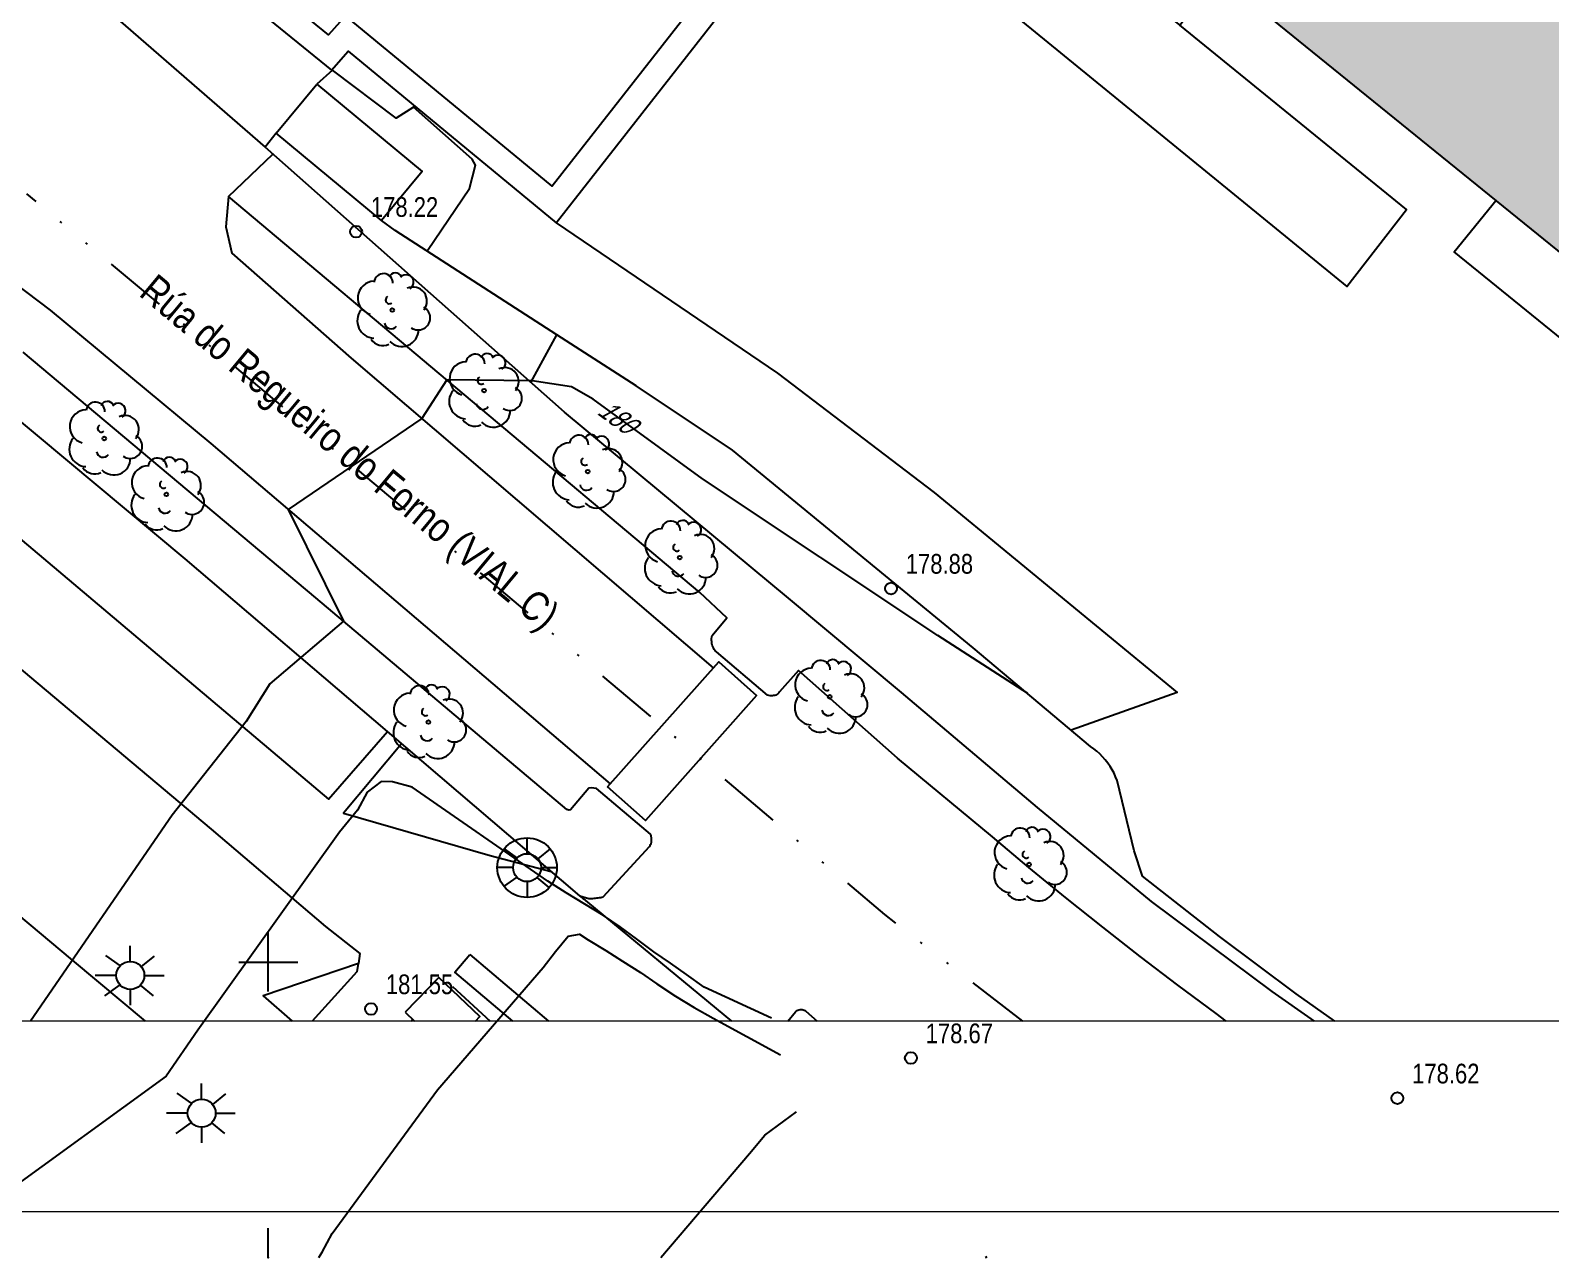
# Model space of a CAD drawing. Header units: metres. Extents: x 523256 to 524015, y 4669220 to 4669814.
# Drawn here: x 523787.9 to 523865.1, y 4669285 to 4669347.3 of the extents above; entities that cross this region are included whole.
import ezdxf
from ezdxf.enums import TextEntityAlignment as Align

# ---------------------------------------------------------------- set-up
doc = ezdxf.new("R2010")
doc.units = ezdxf.units.M
doc.header["$MEASUREMENT"] = 0
doc.header["$PDSIZE"] = -1
doc.linetypes.add('MORSE_D', pattern=[31.75, 12.7, -6.35, 0, -6.35, 0, -6.35])
for name, color, linetype in [('031006 Cota terreno', 9, 'Continuous'), ('032011 Curva cada 1 m', 40, 'Continuous'), ('032015 Curva cada 5 m', 34, 'Continuous'), ('033006 Texto cota terreno', 9, 'Continuous'), ('033015 Texto curva maestra', 42, 'Continuous'), ('052004 Porche Tejavana', 7, 'Continuous'), ('052016 Cobertizo', 7, 'Continuous'), ('052027 Edificacion por pie_alero', 2, 'Continuous'), ('063001 Texto via urbana', 7, 'Continuous'), ('072004 Bordillo Acera', 1, 'Continuous'), ('072006 Muro contencion', 6, 'Continuous'), ('082001 Valla Alambrada', 7, 'ALAMBRADA'), ('082003 Puerta', 7, 'Continuous'), ('101001 Arbol', 3, 'Continuous'), ('141001 Farola baculo', 7, 'Continuous'), ('141002 Farola pie', 7, 'Continuous'), ('192006 Paso cebra', 9, 'Continuous'), ('192008 Linea blanca', 9, 'Continuous'), ('192009 Grandes aparcamientos', 9, 'Continuous'), ('202001 Eje Calle', 254, 'MORSE_D'), ('990001 Sombreados', 7, 'Continuous'), ('992007 Cuadricula', 7, 'Continuous'), ('993007 Textos cuadricula', 7, 'Continuous')]:
    doc.layers.add(name, color=color, linetype=linetype)
doc.layers.add('992006 Lineas cajetin', color=7, linetype='Continuous', lineweight=0)
doc.styles.get("Standard").update_dxf_attribs({"font": 'arial.ttf'})
doc.linetypes.add('ALAMBRADA', pattern='A,3,[131,GEOGRAMA.SHX,S=0.5,R=0,X=0,Y=0],3', length=6)

# ---------------------------------------------------------------- blocks, each defined once
blk = doc.blocks.new('COTAP')
at = {"color": 0}
blk.add_circle((0, 0), 0.3, dxfattribs=at)
blk = doc.blocks.new('FAROLA')
at = {"color": 0}
for p, q in [((-1.26, 1.02), (-0.51, 0.49)), ((0, 0.71), (0, 1.51)), ((1.21, 0.98), (0.553, 0.446)), ((-0.71, 0), (-1.79, 0)), ((0.71, 0), (1.71, 0)), ((-1.3, -1.04), (-0.51, -0.48)), ((0, -0.71), (0, -1.51)), ((1.17, -1.04), (0.511, -0.493))]:
    blk.add_line(p, q, dxfattribs=at)
blk.add_circle((0, 0), 0.71, dxfattribs=at)
blk = doc.blocks.new('ARBOL')
at = {"color": 0}
blk.add_circle((0, 0), 0.0939, dxfattribs=at)
for centre, radius, start, end in [((-0.448, 1.368), 0.48, 359.28777, 173.60777), ((0.156, 1.551), 0.336, 23.15651, 160.46651), ((0.701, 1.409), 0.384, 301.57804, 139.32804), ((-0.902, 0.61), 0.852, 92.28, 254.58), ((1.05, 0.46), 0.708, 319.85562, 114.76562), ((-0.146, 0.514), 0.192, 119.14, 310.56), ((1.31, -0.398), 0.612, 235.52754, 62.02753), ((-0.89, -0.542), 0.888, 142.64, 266.54), ((-0.062, -0.614), 0.336, 189.64, 323.88), ((-0.482, -1.082), 0.72, 213.78, 295.32), ((0.478, -0.998), 0.852, 224.67, 0.24)]:
    blk.add_arc(centre, radius, start, end, dxfattribs=at)
blk = doc.blocks.new('FAROLAG')
at = {"color": 0}
for p, q in [((-1.169, 0.956), (-0.51, 0.49)), ((0, 0.71), (0, 1.51)), ((1.173, 0.95), (0.553, 0.446)), ((-0.71, 0), (-1.51, 0)), ((0.71, 0), (1.51, 0)), ((-1.173, -0.95), (-0.51, -0.48)), ((0, -0.71), (0, -1.51)), ((1.127, -1.005), (0.511, -0.493))]:
    blk.add_line(p, q, dxfattribs=at)
for radius in [1.51, 0.71]:
    blk.add_circle((0, 0), radius, dxfattribs=at)

msp = doc.modelspace()

# ---------------------------------------------------------------- hatches: boundary and pattern name
at = {"layer": '990001 Sombreados', "true_color": 0xafafaf}
msp.add_hatch(color=253, dxfattribs=at).paths.add_polyline_path([(523838.31849, 4669462.46038), (523936.24849, 4669383.15038), (523885.20849, 4669320.13038), (523787.27849, 4669399.44038), (523790.97849, 4669404.01038), (523783.39849, 4669410.15038), (523827.54849, 4669464.65038), (523835.11849, 4669458.51038)], flags=0)

# ---------------------------------------------------------------- linework, layer by layer
at = {"layer": '032011 Curva cada 1 m'}
for points, elevation in [([(523825.55, 4669297.15), (523822.13, 4669298.73), (523821.23, 4669299.36), (523820.42, 4669299.95), (523819.57, 4669300.52), (523818.69, 4669301.18), (523817.87, 4669301.79), (523817.01, 4669302.36), (523816.07, 4669302.94), (523815.13, 4669303.52), (523814.19, 4669304.11), (523807.3, 4669308.87), (523806.31, 4669309.14), (523805.73, 4669309.16), (523805.02, 4669308.62), (523804.53, 4669307.71), (523803.61, 4669306.59), (523796.43, 4669296.55), (523794.82, 4669294.2), (523786.32, 4669288.05), (523785.47, 4669287.38), (523783.03275, 4669285)], 181), ([(523802.56529, 4669285), (523802.74, 4669285.27), (523803.24, 4669286.22), (523808.6, 4669293.52), (523813.95, 4669299.73), (523814.58, 4669300.53), (523815.22, 4669301.31), (523815.8, 4669301.42), (523816.24, 4669301.13), (523817.13, 4669300.59), (523817.98, 4669300.05), (523818.9, 4669299.47), (523819.73, 4669298.89), (523820.68, 4669298.27), (523821.62, 4669297.7), (523822.58, 4669297.15), (523826, 4669295.29)], 182), ([(523819.93152, 4669285), (523824.42, 4669290.29), (523825.21, 4669291.22), (523826.81, 4669292.39)], 183), ([(523836.40162, 4669285), (523836.49, 4669285.06)], 184)]:
    msp.add_lwpolyline(points, dxfattribs=dict(at, elevation=elevation))
at = {"layer": '032015 Curva cada 5 m', "elevation": 180}
msp.add_lwpolyline([(523838.54849, 4669313.63038), (523833.97849, 4669316.58038), (523822.03849, 4669324.53038), (523816.48849, 4669328.57038), (523815.39849, 4669329.20038), (523813.39849, 4669329.49038), (523809.05849, 4669329.55038), (523807.78849, 4669327.59038), (523801.00849, 4669322.97038), (523803.82849, 4669317.30038), (523800.08849, 4669314.12038), (523798.87849, 4669312.20038), (523795.11849, 4669307.45038), (523787.94133, 4669297.00038)], dxfattribs=at)
at = {"layer": '052004 Porche Tejavana', "flags": 128}
for points in [[(523802.46849, 4669344.55038), (523807.80849, 4669340.12038), (523805.74849, 4669337.64038), (523800.40849, 4669342.07038), (523802.46849, 4669344.55038)], [(523884.97849, 4669320.31038), (523882.84849, 4669317.68038), (523860.18849, 4669336.04038), (523862.31849, 4669338.67038)]]:
    msp.add_lwpolyline(points, dxfattribs=at)
at = {"layer": '052016 Cobertizo', "flags": 128}
for points in [[(523810.52012, 4669297.00038), (523810.73849, 4669297.23038), (523808.65849, 4669299.22038), (523806.95849, 4669297.45038)], [(523806.95849, 4669297.45038), (523807.42823, 4669297.00038)]]:
    msp.add_lwpolyline(points, dxfattribs=at)
at = {"layer": '052027 Edificacion por pie_alero', "flags": 128}
msp.add_lwpolyline([(523838.31849, 4669462.46038), (523936.24849, 4669383.15038), (523885.20849, 4669320.13038), (523787.27849, 4669399.44038), (523790.97849, 4669404.01038), (523783.39849, 4669410.15038), (523827.54849, 4669464.65038), (523835.11849, 4669458.51038), (523838.31849, 4669462.46038)], dxfattribs=at)
at = {"layer": '072004 Bordillo Acera', "flags": 128}
for points in [[(523808.08849, 4669336.12038), (523810.20849, 4669339.26038), (523810.52849, 4669340.45038), (523810.35849, 4669340.75038), (523807.36849, 4669343.39038), (523806.49849, 4669342.83038), (523803.25849, 4669345.27038), (523802.46849, 4669344.55038)], [(523800.40849, 4669342.07038), (523799.83849, 4669341.35038)], [(523848.62402, 4669297.00038), (523848.10849, 4669297.38038), (523846.16849, 4669298.82038), (523844.25849, 4669300.28038), (523842.35849, 4669301.77038), (523840.46849, 4669303.27038), (523838.60849, 4669304.80038), (523836.75849, 4669306.35038), (523831.93849, 4669310.35038), (523826.90849, 4669314.79038), (523825.95849, 4669313.71038), (523825.91849, 4669313.66038), (523825.86849, 4669313.62038), (523825.81849, 4669313.58038), (523825.76849, 4669313.55038), (523825.70849, 4669313.53038), (523825.64849, 4669313.52038), (523825.58849, 4669313.51038), (523825.52849, 4669313.51038), (523825.46849, 4669313.51038), (523825.40849, 4669313.52038), (523825.34849, 4669313.54038), (523822.74849, 4669315.74038), (523822.68849, 4669315.80038), (523822.63849, 4669315.87038), (523822.59849, 4669315.94038), (523822.56849, 4669316.01038), (523822.53849, 4669316.09038), (523822.51849, 4669316.17038), (523822.50849, 4669316.25038), (523822.49849, 4669316.33038), (523822.49849, 4669316.41038), (523822.51849, 4669316.50038), (523822.53849, 4669316.58038), (523823.27849, 4669317.47038), (523821.89849, 4669318.76038), (523797.98849, 4669338.86038), (523800.22849, 4669341.00038)], [(523815.81849, 4669303.36038), (523816.27849, 4669303.22038), (523816.34849, 4669303.22038), (523816.40849, 4669303.23038), (523816.47849, 4669303.23038), (523816.54849, 4669303.24038), (523816.60849, 4669303.24038), (523816.67849, 4669303.25038), (523816.74849, 4669303.26038), (523816.80849, 4669303.27038), (523816.87849, 4669303.28038), (523816.93849, 4669303.29038), (523817.00849, 4669303.31038), (523819.35849, 4669305.86038), (523819.38849, 4669305.91038), (523819.40849, 4669305.96038), (523819.42849, 4669306.02038), (523819.44849, 4669306.08038), (523819.45849, 4669306.14038), (523819.45849, 4669306.20038), (523819.45849, 4669306.25038), (523819.44849, 4669306.31038), (523819.43849, 4669306.37038), (523819.42849, 4669306.43038), (523819.40849, 4669306.49038), (523816.65849, 4669308.81038), (523816.52849, 4669308.83038), (523816.42849, 4669308.84038), (523816.26849, 4669308.82038), (523815.33849, 4669307.72038), (523815.25849, 4669307.71038), (523815.20849, 4669307.72038), (523815.14849, 4669307.74038), (523802.40849, 4669318.49038), (523787.56849, 4669330.95038)], [(523826.37902, 4669297.00038), (523826.75849, 4669297.48038), (523826.79849, 4669297.51038), (523826.84849, 4669297.54038), (523826.88849, 4669297.56038), (523826.93849, 4669297.58038), (523826.99849, 4669297.59038), (523827.04849, 4669297.59038), (523827.09849, 4669297.59038), (523827.14849, 4669297.58038), (523827.19849, 4669297.56038), (523827.24849, 4669297.54038), (523827.28849, 4669297.51038), (523827.85516, 4669297.00038)], [(523807.24967, 4669297.00038), (523807.32849, 4669297.09038)]]:
    msp.add_lwpolyline(points, dxfattribs=at)
at = {"layer": '072006 Muro contencion', "flags": 128}
for points in [[(523814.64723, 4669331.83807), (523806.43849, 4669337.12038), (523805.74849, 4669337.64038)], [(523813.32849, 4669329.42038), (523814.64723, 4669331.83807)], [(523854.1302, 4669297.00038), (523852.17849, 4669298.39038), (523848.27849, 4669301.30038), (523844.37849, 4669304.35038), (523843.95849, 4669305.64038), (523843.08849, 4669309.21038), (523843.00849, 4669309.40038), (523842.92849, 4669309.58038), (523842.82849, 4669309.76038), (523842.72849, 4669309.93038), (523842.60849, 4669310.10038), (523842.48849, 4669310.26038), (523842.34849, 4669310.41038), (523842.20849, 4669310.56038), (523842.05849, 4669310.70038), (523841.89849, 4669310.82038), (523841.73849, 4669310.94038), (523835.77849, 4669315.95038), (523823.56849, 4669325.98038), (523818.66849, 4669329.25038), (523814.64723, 4669331.83807)]]:
    msp.add_lwpolyline(points, dxfattribs=at)
at = {"layer": '082001 Valla Alambrada', "flags": 128}
for points in [[(523816.01849, 4669303.18038), (523815.81849, 4669303.36038), (523806.04849, 4669311.70038), (523795.78849, 4669320.46038), (523786.74849, 4669328.01038), (523779.82849, 4669333.58038), (523773.56849, 4669337.94038), (523768.14849, 4669340.92038), (523761.68849, 4669343.63038), (523752.38849, 4669346.70038), (523719.77849, 4669357.00038), (523716.52849, 4669357.63038), (523715.05849, 4669357.74038), (523713.34849, 4669357.50038), (523711.19849, 4669357.10038), (523708.71849, 4669356.33038), (523704.52849, 4669354.06038), (523701.15849, 4669351.29038), (523698.89849, 4669348.85038), (523696.07849, 4669344.17038), (523695.04849, 4669341.41038), (523694.18849, 4669338.03038), (523693.96849, 4669336.88038), (523693.92849, 4669335.09038), (523694.17849, 4669332.16038), (523695.02849, 4669327.75038), (523697.42849, 4669319.88038), (523697.61849, 4669319.34038), (523697.82849, 4669318.79038), (523698.03849, 4669318.26038), (523698.25849, 4669317.72038), (523698.48849, 4669317.19038), (523698.72849, 4669316.66038), (523698.97849, 4669316.14038), (523699.23849, 4669315.62038), (523699.49849, 4669315.10038), (523699.77849, 4669314.59038), (523700.05849, 4669314.09038), (523700.47849, 4669313.53038), (523700.92849, 4669313.00038), (523701.40849, 4669312.49038), (523701.90849, 4669312.02038), (523702.44849, 4669311.57038), (523703.00849, 4669311.16038), (523703.58849, 4669310.77038), (523704.18849, 4669310.43038), (523704.80849, 4669310.11038), (523705.44849, 4669309.84038), (523706.10849, 4669309.60038), (523706.53849, 4669309.47038), (523706.96849, 4669309.34038), (523707.40849, 4669309.23038), (523707.83849, 4669309.12038), (523708.27849, 4669309.02038), (523708.71849, 4669308.93038), (523709.15849, 4669308.85038), (523709.60849, 4669308.78038), (523710.04849, 4669308.71038), (523710.49849, 4669308.65038), (523710.93849, 4669308.60038), (523723.46849, 4669307.80038), (523730.11849, 4669307.44038), (523731.77849, 4669307.37038), (523733.42849, 4669307.24038), (523735.07849, 4669307.07038), (523736.72849, 4669306.84038), (523738.36849, 4669306.57038), (523739.99849, 4669306.25038), (523741.61849, 4669305.88038), (523743.22849, 4669305.46038), (523744.81849, 4669304.99038), (523746.39849, 4669304.48038), (523747.95849, 4669303.91038), (523748.55849, 4669303.69038), (523748.86849, 4669303.58038), (523749.14849, 4669303.47038), (523749.73849, 4669303.23038), (523750.32849, 4669302.97038), (523750.89849, 4669302.70038), (523751.46849, 4669302.42038), (523752.03849, 4669302.12038), (523752.58849, 4669301.81038), (523753.13849, 4669301.49038), (523753.67849, 4669301.15038), (523754.20849, 4669300.80038), (523755.30849, 4669300.04038), (523756.37849, 4669299.26038), (523757.41849, 4669298.43038), (523758.43849, 4669297.58038), (523759.08366, 4669297.00038)], [(523853.09674, 4669297.00038), (523850.94849, 4669298.51038), (523844.83849, 4669303.07038), (523839.04849, 4669307.84038), (523832.13849, 4669313.68038), (523826.40849, 4669318.47038), (523815.03849, 4669327.91038), (523799.83849, 4669341.35038)], [(523809.35849, 4669298.76038), (523811.25781, 4669297.00038)]]:
    msp.add_lwpolyline(points, dxfattribs=at)
at = {"layer": '082003 Puerta', "flags": 128}
for points in [[(523789.40849, 4669350.44038), (523799.83849, 4669341.35038)], [(523815.81849, 4669303.36038), (523823.51744, 4669297.00038)]]:
    msp.add_lwpolyline(points, dxfattribs=at)
at = {"layer": '192006 Paso cebra', "flags": 128}
for points in [[(523814.60849, 4669337.52038), (523825.84849, 4669329.89038), (523833.80849, 4669323.83038), (523846.12849, 4669313.68038), (523840.75849, 4669311.76038)], [(523817.22849, 4669308.89038), (523822.86849, 4669315.24038), (523824.78849, 4669313.53038), (523819.14849, 4669307.18038), (523817.22849, 4669308.89038)], [(523812.41617, 4669297.00038), (523809.47849, 4669299.49038), (523810.23849, 4669300.38038)], [(523810.23849, 4669300.38038), (523814.22698, 4669297.00038)]]:
    msp.add_lwpolyline(points, dxfattribs=at)
at = {"layer": '192008 Linea blanca', "flags": 128}
for points in [[(523806.75849, 4669311.08038), (523803.82849, 4669307.56038), (523811.26849, 4669305.41038), (523814.35849, 4669304.60038)], [(523804.55849, 4669299.92038), (523804.49849, 4669299.51038), (523802.23783, 4669297.00038)]]:
    msp.add_lwpolyline(points, dxfattribs=at)
at = {"layer": '192009 Grandes aparcamientos', "flags": 128}
for points in [[(523846.26849, 4669347.55038), (523847.05849, 4669348.58038), (523831.16849, 4669360.76038), (523814.40849, 4669339.37038), (523803.91849, 4669348.03038), (523803.05849, 4669347.06038), (523792.13849, 4669355.92038), (523791.54849, 4669356.40038), (523793.50849, 4669372.26038), (523792.21849, 4669372.42038), (523790.17849, 4669355.85038), (523790.44849, 4669355.63038), (523803.20849, 4669345.27038), (523804.05849, 4669346.23038), (523814.60849, 4669337.52038), (523831.39849, 4669358.95038), (523846.26849, 4669347.55038)], [(523740.06849, 4669355.48038), (523754.10849, 4669351.08038), (523761.65849, 4669348.39038), (523767.59849, 4669346.28038), (523771.72849, 4669344.54038), (523774.77849, 4669342.87038), (523778.60849, 4669340.44038), (523783.61849, 4669337.09038), (523788.92849, 4669333.09038), (523797.07849, 4669326.32038), (523817.35849, 4669309.04038)], [(523840.40849, 4669352.04038), (523837.45849, 4669348.39038), (523854.73849, 4669334.28038), (523857.76849, 4669338.19038), (523846.26849, 4669347.55038)], [(523726.48849, 4669349.99038), (523749.70849, 4669342.64038), (523757.64849, 4669340.16038), (523762.14849, 4669338.57038), (523767.05849, 4669336.40038), (523771.77849, 4669333.73038), (523777.80849, 4669329.57038), (523788.04849, 4669320.94038), (523803.05849, 4669308.26038), (523806.04849, 4669311.70038)], [(523797.98849, 4669338.86038), (523797.84849, 4669337.32038), (523798.14849, 4669335.98038), (523804.20849, 4669330.65038), (523822.58849, 4669314.93038)], [(523793.77794, 4669297.00038), (523790.06849, 4669300.10038), (523785.64849, 4669303.79038), (523768.62849, 4669318.12038), (523747.98849, 4669335.55038), (523753.41849, 4669337.24038), (523761.95849, 4669330.07038), (523766.71849, 4669331.71038), (523781.92849, 4669319.48038)], [(523781.92849, 4669319.48038), (523797.10849, 4669306.75038), (523802.90849, 4669301.81038), (523804.64849, 4669300.44038), (523804.57849, 4669299.93038), (523799.74849, 4669298.28038), (523801.21027, 4669297.00038)]]:
    msp.add_lwpolyline(points, dxfattribs=at)
at = {"layer": '202001 Eje Calle', "ltscale": 0.25, "flags": 128}
msp.add_lwpolyline([(523838.29709, 4669297.00038), (523831.28849, 4669302.41038), (523819.95849, 4669312.00038), (523812.80849, 4669318.05038), (523797.47849, 4669330.91038), (523787.74849, 4669338.99038)], dxfattribs=at)
at = {"layer": '992006 Lineas cajetin'}
msp.add_lwpolyline([(523275.09038, 4669809.00077), (524010.09698, 4669809.00077), (524010.09698, 4669287.31977), (523275.09038, 4669287.31977)], close=True, dxfattribs=at)
msp.add_lwpolyline([(523992.54849, 4669297.00038), (523292.54849, 4669297.00038)], dxfattribs=at)
at = {"layer": '992007 Cuadricula'}
for points in [[(523800, 4669298.5), (523800, 4669301.5)], [(523798.5, 4669300), (523801.5, 4669300)], [(523800, 4669285), (523800, 4669286.5)]]:
    msp.add_lwpolyline(points, dxfattribs=at)
at = {"layer": '993007 Textos cuadricula'}
msp.add_point((523800, 4669285), dxfattribs=at)

# ---------------------------------------------------------------- block references
at = {"layer": '031006 Cota terreno'}
for p in [(523804.46, 4669337.07, 178.22), (523831.61, 4669318.96, 178.88), (523805.22, 4669297.62, 181.54), (523832.62, 4669295.13, 178.67), (523857.31, 4669293.09, 178.62)]:
    msp.add_blockref('COTAP', p, dxfattribs=at)
at = {"layer": '101001 Arbol'}
for p in [(523806.29849, 4669333.09038), (523810.95849, 4669329.00038), (523791.67849, 4669326.57038), (523816.21849, 4669324.89038), (523794.82849, 4669323.73038), (523820.88849, 4669320.53038), (523828.49849, 4669313.46038), (523808.12849, 4669312.18038), (523838.61849, 4669304.95038)]:
    msp.add_blockref('ARBOL', p, dxfattribs=at)
at = {"layer": '141001 Farola baculo'}
msp.add_blockref('FAROLAG', (523813.13849, 4669304.79038), dxfattribs=at)
at = {"layer": '141002 Farola pie'}
for p in [(523793, 4669299.32), (523796.62, 4669292.33)]:
    msp.add_blockref('FAROLA', p, dxfattribs=at)

# ---------------------------------------------------------------- texts
at = {"layer": '033006 Texto cota terreno', "width": 0.8}
for s, p in [('178.22', (523805.21, 4669337.82, 178.22)), ('178.88', (523832.36, 4669319.71, 178.88)), ('181.55', (523805.97, 4669298.37, 181.54)), ('178.67', (523833.37, 4669295.88, 178.67)), ('178.62', (523858.06, 4669293.84, 178.62))]:
    msp.add_text(s, height=1, dxfattribs=at).set_placement(p)
at = {"layer": '033015 Texto curva maestra', "oblique": 25, "width": 0.8}
msp.add_text('180', height=1, rotation=323.94, dxfattribs=at).set_placement((523817.68849, 4669327.69038, 180), align=Align.MIDDLE_CENTER)
at = {"layer": '063001 Texto via urbana', "width": 0.8}
msp.add_text('Rúa do Regueiro do Forno (VIAL C)', height=1.5, rotation=320.276125, dxfattribs=at).set_placement((523793.3815, 4669333.85423))

doc.saveas('drawing.dxf')
